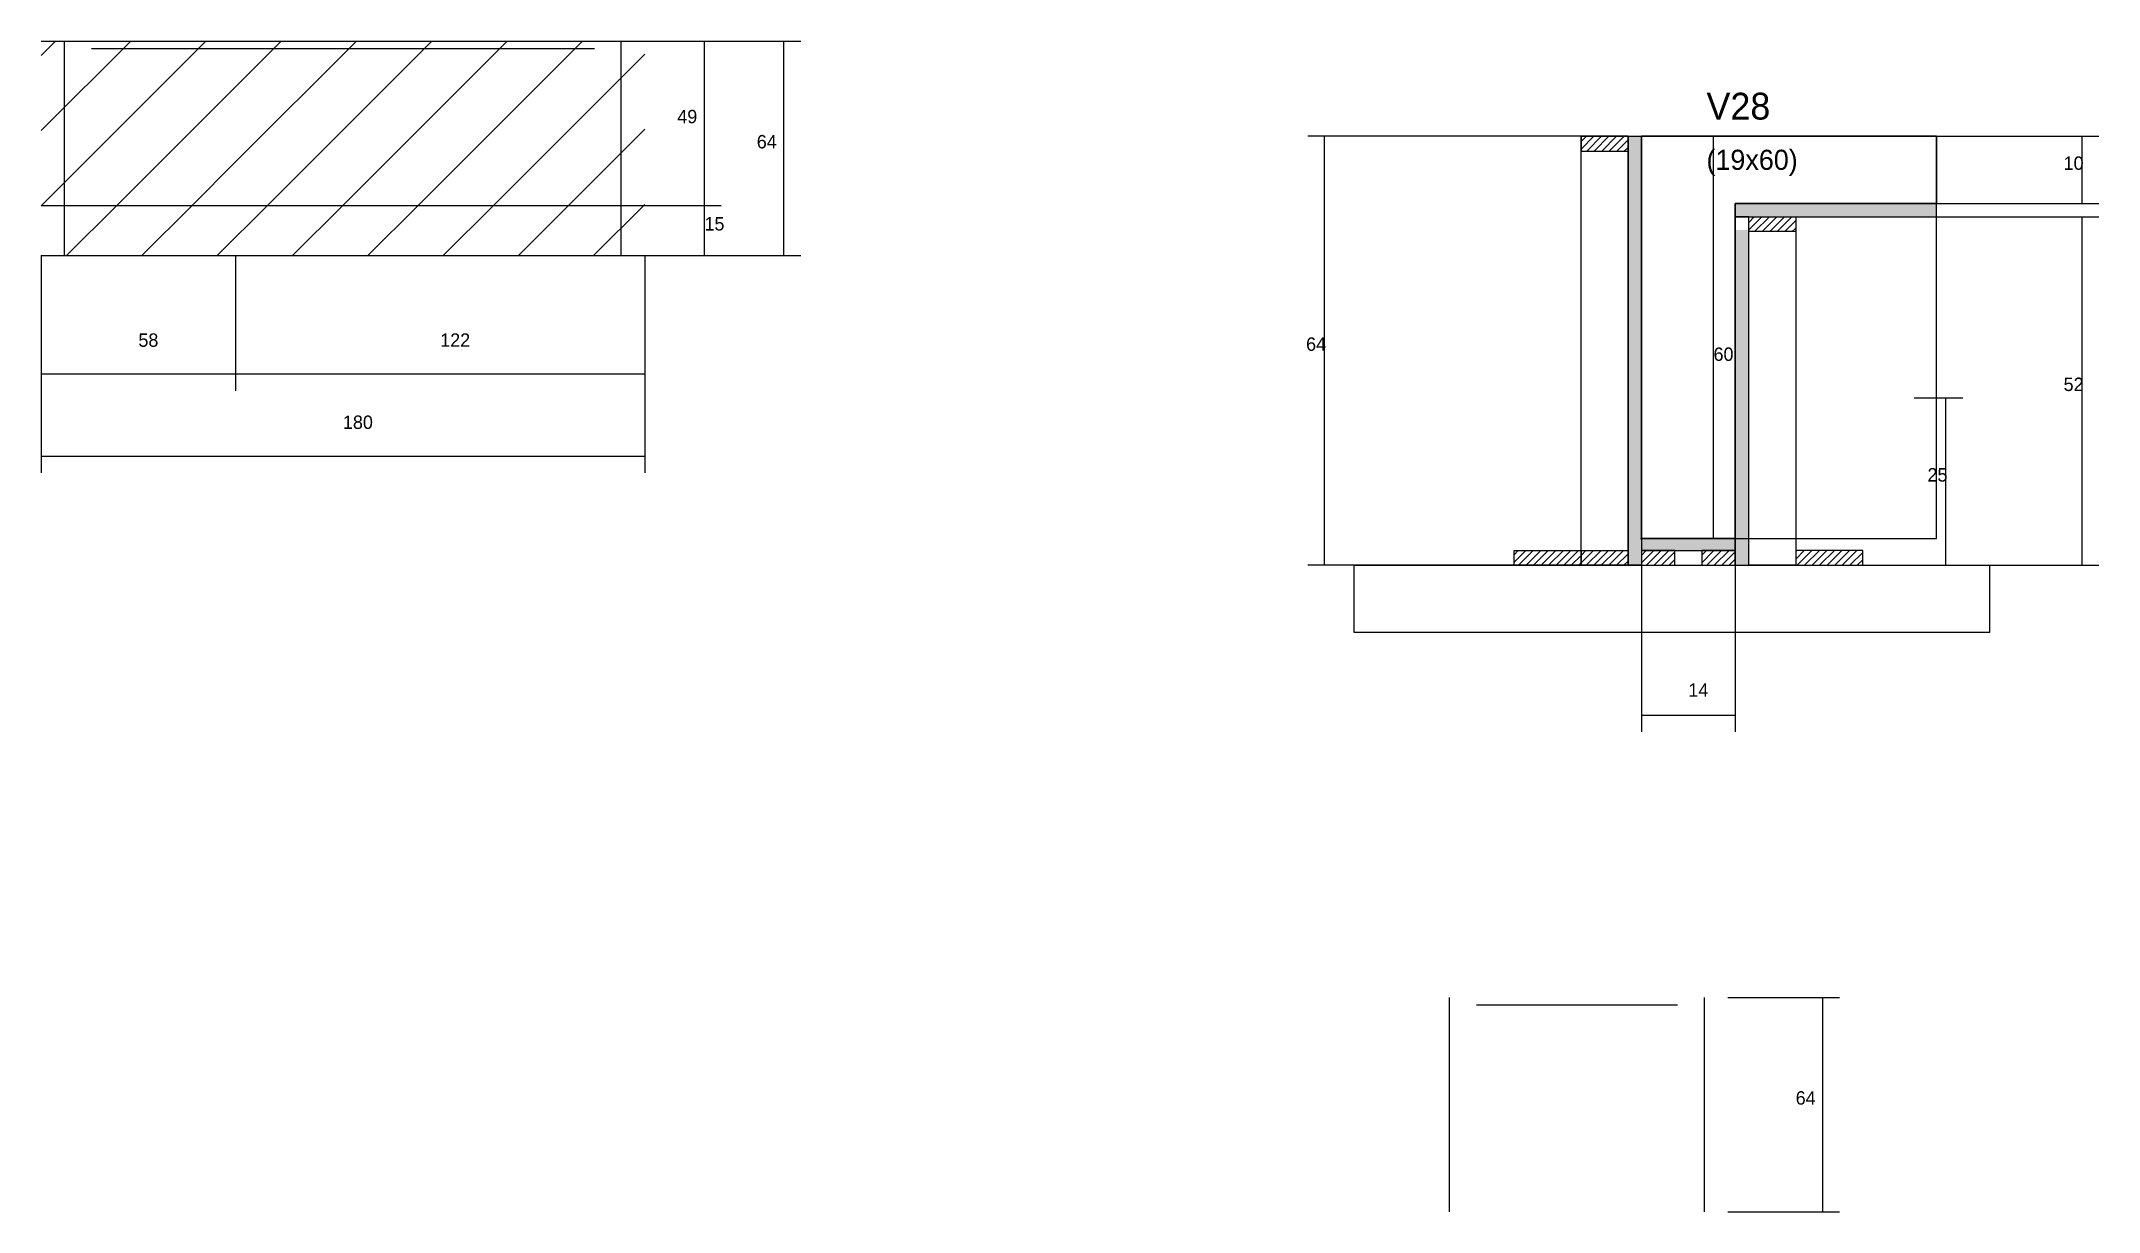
# Model space of a CAD drawing. Header units: metres. Extents: x -4947 to -4333, y 7146 to 7495.
import ezdxf

# ---------------------------------------------------------------- set-up
doc = ezdxf.new("R2010")
doc.units = ezdxf.units.M
for name, color, linetype in [('CONCRETO', 251, 'Continuous'), ('COTA', 241, 'Continuous'), ('Hachura', 253, 'Continuous'), ('Madeira', 126, 'Continuous'), ('Painéis', 200, 'Continuous'), ('SARR_2.2x7', 40, 'Continuous'), ('Texto Seção', 7, 'Continuous')]:
    doc.layers.add(name, color=color, linetype=linetype)

msp = doc.modelspace()

# ---------------------------------------------------------------- hatches: boundary and pattern name
at = {"layer": 'Hachura'}
h = msp.add_hatch(dxfattribs=at)
h.set_pattern_fill('ANSI31', scale=5)
h.paths.add_polyline_path([(-4888.8, 7495.1), (-4946.8, 7495.1), (-4946.8, 7446.1), (-4888.8, 7446.1)])
h = msp.add_hatch(dxfattribs=at)
h.set_pattern_fill('ANSI31', scale=5)
h.paths.add_polyline_path([(-4766.8, 7495.1), (-4888.8, 7495.1), (-4888.8, 7446.1), (-4766.8, 7446.1)])
h = msp.add_hatch(dxfattribs=at)
h.set_pattern_fill('ANSI31', scale=0.5)
h.paths.add_polyline_path([(-4487.6, 7466.7), (-4487.6, 7462.3), (-4487.6, 7462.3), (-4473.6, 7462.3), (-4473.6, 7462.3), (-4473.6, 7466.7), (-4473.6, 7466.7), (-4487.6, 7466.7)])
h = msp.add_hatch(color=8, dxfattribs=at)
h.dxf.hatch_style = 1
h.paths.add_polyline_path([(-4473.6, 7466.7), (-4469.6, 7466.7), (-4469.6, 7466.7), (-4469.6, 7338.7), (-4469.6, 7338.7), (-4473.6, 7338.7), (-4473.6, 7338.7), (-4473.6, 7466.7)])
h = msp.add_hatch(dxfattribs=at)
h.set_pattern_fill('ANSI31', scale=5)
h.paths.add_polyline_path([(-4766.8, 7431.1), (-4766.8, 7446.1), (-4946.8, 7446.1), (-4946.8, 7431.1)])
h = msp.add_hatch(color=8, dxfattribs=at)
h.dxf.hatch_style = 1
h.paths.add_polyline_path([(-4381.6, 7442.7), (-4381.6, 7446.7), (-4381.6, 7446.7), (-4441.6, 7446.7), (-4441.6, 7446.7), (-4441.6, 7442.7), (-4441.6, 7442.7), (-4381.6, 7442.7)])
h = msp.add_hatch(color=8, dxfattribs=at)
h.dxf.hatch_style = 1
h.paths.add_polyline_path([(-4437.6, 7438.7), (-4441.6, 7438.7), (-4441.6, 7438.7), (-4441.6, 7338.7), (-4441.6, 7338.7), (-4437.6, 7338.7), (-4437.6, 7338.7), (-4437.6, 7438.7)])
h = msp.add_hatch(dxfattribs=at)
h.set_pattern_fill('ANSI31', scale=0.5)
h.paths.add_polyline_path([(-4423.6, 7442.7), (-4423.6, 7438.3), (-4423.6, 7438.3), (-4437.6, 7438.3), (-4437.6, 7438.3), (-4437.6, 7442.7), (-4437.6, 7442.7), (-4423.6, 7442.7)])
h = msp.add_hatch(color=8, dxfattribs=at)
h.dxf.hatch_style = 1
h.paths.add_polyline_path([(-4441.6, 7343.1), (-4441.6, 7346.7), (-4441.6, 7346.7), (-4469.6, 7346.7), (-4469.6, 7346.7), (-4469.6, 7343.1), (-4469.6, 7343.1), (-4441.6, 7343.1)])
h = msp.add_hatch(dxfattribs=at)
h.set_pattern_fill('ANSI31', scale=0.5)
h.paths.add_polyline_path([(-4507.6, 7338.7), (-4507.6, 7343.1), (-4507.6, 7343.1), (-4487.6, 7343.1), (-4487.6, 7343.1), (-4487.6, 7338.7), (-4487.6, 7338.7), (-4507.6, 7338.7)])
h = msp.add_hatch(dxfattribs=at)
h.set_pattern_fill('ANSI31', scale=0.5)
h.paths.add_polyline_path([(-4487.6, 7338.7), (-4487.6, 7343.1), (-4487.6, 7343.1), (-4473.6, 7343.1), (-4473.6, 7343.1), (-4473.6, 7338.7), (-4473.6, 7338.7), (-4487.6, 7338.7)])
h = msp.add_hatch(dxfattribs=at)
h.set_pattern_fill('ANSI31', scale=0.5)
h.paths.add_polyline_path([(-4459.6, 7338.7), (-4459.6, 7343.1), (-4459.6, 7343.1), (-4469.6, 7343.1), (-4469.6, 7343.1), (-4469.6, 7338.7), (-4469.6, 7338.7), (-4459.6, 7338.7)])
h = msp.add_hatch(dxfattribs=at)
h.set_pattern_fill('ANSI31', scale=0.5)
h.paths.add_polyline_path([(-4441.6, 7338.7), (-4441.6, 7343.1), (-4441.6, 7343.1), (-4451.6, 7343.1), (-4451.6, 7343.1), (-4451.6, 7338.7), (-4451.6, 7338.7), (-4441.6, 7338.7)])
h = msp.add_hatch(dxfattribs=at)
h.set_pattern_fill('ANSI31', scale=0.5)
h.paths.add_polyline_path([(-4403.6, 7338.7), (-4403.6, 7343.1), (-4403.6, 7343.1), (-4423.6, 7343.1), (-4423.6, 7343.1), (-4423.6, 7338.7), (-4423.6, 7338.7), (-4403.6, 7338.7)])

# ---------------------------------------------------------------- linework, layer by layer
at = {"layer": 'CONCRETO'}
for points in [[(-4469.6, 7446.7), (-4469.6, 7466.7), (-4381.6, 7466.7), (-4381.6, 7446.7), (-4441.6, 7446.7), (-4441.6, 7346.7), (-4469.6, 7346.7), (-4469.6, 7446.7)], [(-4469.6, 7346.7), (-4381.6, 7346.7), (-4381.6, 7466.7), (-4469.6, 7466.7)]]:
    msp.add_lwpolyline(points, close=True, dxfattribs=at)
at = {"layer": 'COTA'}
for p, q in [((-4766.8, 7495.1), (-4744, 7495.1)), ((-4766.8, 7495.1), (-4720.3, 7495.1)), ((-4749, 7446.1), (-4749, 7495.1)), ((-4725.3, 7431.1), (-4725.3, 7495.1)), ((-4487.6, 7466.7), (-4569.1, 7466.7)), ((-4564.1, 7338.7), (-4564.1, 7466.7)), ((-4469.9, 7466.7), (-4443.1, 7466.7)), ((-4448.1, 7346.7), (-4448.1, 7466.7)), ((-4381.6, 7466.7), (-4333.2, 7466.7)), ((-4338.2, 7446.7), (-4338.2, 7466.7)), ((-4766.8, 7446.1), (-4744, 7446.1)), ((-4766.8, 7446.1), (-4744, 7446.1)), ((-4749, 7431.1), (-4749, 7446.1)), ((-4381.6, 7446.7), (-4333.2, 7446.7)), ((-4381.6, 7442.7), (-4333.2, 7442.7)), ((-4338.2, 7338.7), (-4338.2, 7442.7)), ((-4946.8, 7431.1), (-4946.8, 7390.8)), ((-4946.8, 7431.1), (-4946.8, 7366.3)), ((-4888.8, 7431.1), (-4888.8, 7390.8)), ((-4888.8, 7431.1), (-4888.8, 7390.8)), ((-4766.8, 7431.1), (-4766.8, 7390.8)), ((-4766.8, 7431.1), (-4766.8, 7366.3)), ((-4766.8, 7431.1), (-4744, 7431.1)), ((-4766.8, 7431.1), (-4720.3, 7431.1)), ((-4946.8, 7395.8), (-4888.8, 7395.8)), ((-4888.8, 7395.8), (-4766.8, 7395.8)), ((-4388.3, 7388.7), (-4373.8, 7388.7)), ((-4378.8, 7338.7), (-4378.8, 7388.7)), ((-4946.8, 7371.3), (-4766.8, 7371.3)), ((-4469.9, 7346.7), (-4443.1, 7346.7)), ((-4507.6, 7338.7), (-4569.1, 7338.7)), ((-4469.6, 7338.7), (-4469.6, 7289)), ((-4441.6, 7338.7), (-4441.6, 7289)), ((-4403.6, 7338.7), (-4333.2, 7338.7)), ((-4403.6, 7338.7), (-4373.8, 7338.7)), ((-4469.6, 7294), (-4441.6, 7294)), ((-4443.8, 7209.8), (-4410.5, 7209.8)), ((-4415.5, 7145.8), (-4415.5, 7209.8)), ((-4443.8, 7145.8), (-4410.5, 7145.8))]:
    msp.add_line(p, q, dxfattribs=at)
at = {"layer": 'Madeira'}
for points in [[(-4487.6, 7466.7), (-4487.6, 7462.3), (-4473.6, 7462.3), (-4473.6, 7466.7)], [(-4487.6, 7466.7), (-4473.6, 7466.7), (-4473.6, 7338.7), (-4487.6, 7338.7)], [(-4423.6, 7442.7), (-4423.6, 7438.3), (-4437.6, 7438.3), (-4437.6, 7442.7)], [(-4423.6, 7338.7), (-4437.6, 7338.7), (-4437.6, 7442.7), (-4423.6, 7442.7)], [(-4365.8, 7318.7), (-4555.3, 7318.7), (-4555.3, 7338.7), (-4365.8, 7338.7)], [(-4507.6, 7338.7), (-4507.6, 7343.1), (-4487.6, 7343.1), (-4487.6, 7338.7)], [(-4487.6, 7338.7), (-4487.6, 7343.1), (-4473.6, 7343.1), (-4473.6, 7338.7)], [(-4459.6, 7338.7), (-4459.6, 7343.1), (-4469.6, 7343.1), (-4469.6, 7338.7)], [(-4441.6, 7338.7), (-4441.6, 7343.1), (-4451.6, 7343.1), (-4451.6, 7338.7)], [(-4403.6, 7338.7), (-4403.6, 7343.1), (-4423.6, 7343.1), (-4423.6, 7338.7)]]:
    msp.add_lwpolyline(points, close=True, dxfattribs=at)
at = {"layer": 'Painéis'}
for p, q in [((-4946.8, 7495.1), (-4766.8, 7495.1)), ((-4946.8, 7446.1), (-4766.8, 7446.1)), ((-4441.6, 7446.7), (-4381.6, 7446.7)), ((-4441.6, 7442.7), (-4441.6, 7446.7)), ((-4381.6, 7442.7), (-4381.6, 7446.7)), ((-4441.6, 7338.7), (-4441.6, 7442.7)), ((-4946.8, 7431.1), (-4766.8, 7431.1))]:
    msp.add_line(p, q, dxfattribs=at)
for points in [[(-4473.6, 7466.7), (-4469.6, 7466.7), (-4469.6, 7338.7), (-4473.6, 7338.7)], [(-4381.6, 7442.7), (-4381.6, 7446.7), (-4441.6, 7446.7), (-4441.6, 7442.7)], [(-4437.6, 7442.7), (-4441.6, 7442.7), (-4441.6, 7338.7), (-4437.6, 7338.7)], [(-4441.6, 7343.1), (-4441.6, 7346.7), (-4469.6, 7346.7), (-4469.6, 7343.1)]]:
    msp.add_lwpolyline(points, close=True, dxfattribs=at)
at = {"layer": 'SARR_2.2x7'}
for p, q in [((-4939.8, 7446.1), (-4939.8, 7495.1)), ((-4931.8, 7492.9), (-4888.8, 7492.9)), ((-4888.8, 7492.9), (-4781.8, 7492.9)), ((-4773.8, 7446.1), (-4773.8, 7495.1)), ((-4939.8, 7431.1), (-4939.8, 7446.1)), ((-4773.8, 7431.1), (-4773.8, 7446.1)), ((-4526.8, 7145.8), (-4526.8, 7209.8)), ((-4518.8, 7207.6), (-4458.8, 7207.6)), ((-4450.8, 7145.8), (-4450.8, 7209.8))]:
    msp.add_line(p, q, dxfattribs=at)

# ---------------------------------------------------------------- texts
at = {"layer": 'COTA'}
for s, p in [('49', (-4757.1, 7470.6)), ('64', (-4733.4, 7463.1)), ('10', (-4343.7, 7456.7)), ('15', (-4749, 7438.6)), ('58', (-4917.8, 7403.9)), ('122', (-4827.8, 7403.9)), ('64', (-4569.6, 7402.7)), ('60', (-4448.1, 7399.7)), ('52', (-4343.7, 7390.7)), ('180', (-4856.8, 7379.4)), ('25', (-4384.3, 7363.7)), ('14', (-4455.6, 7299.5)), ('64', (-4423.6, 7177.8))]:
    msp.add_text(s, height=4, dxfattribs=at).set_placement(p)
at = {"layer": 'Texto Seção'}
for s, height, p in [('V28', 8, (-4450.2, 7471.7)), ('(19x60)', 6, (-4450.2, 7456.7))]:
    msp.add_text(s, height=height, dxfattribs=at).set_placement(p)

doc.saveas('drawing.dxf')
